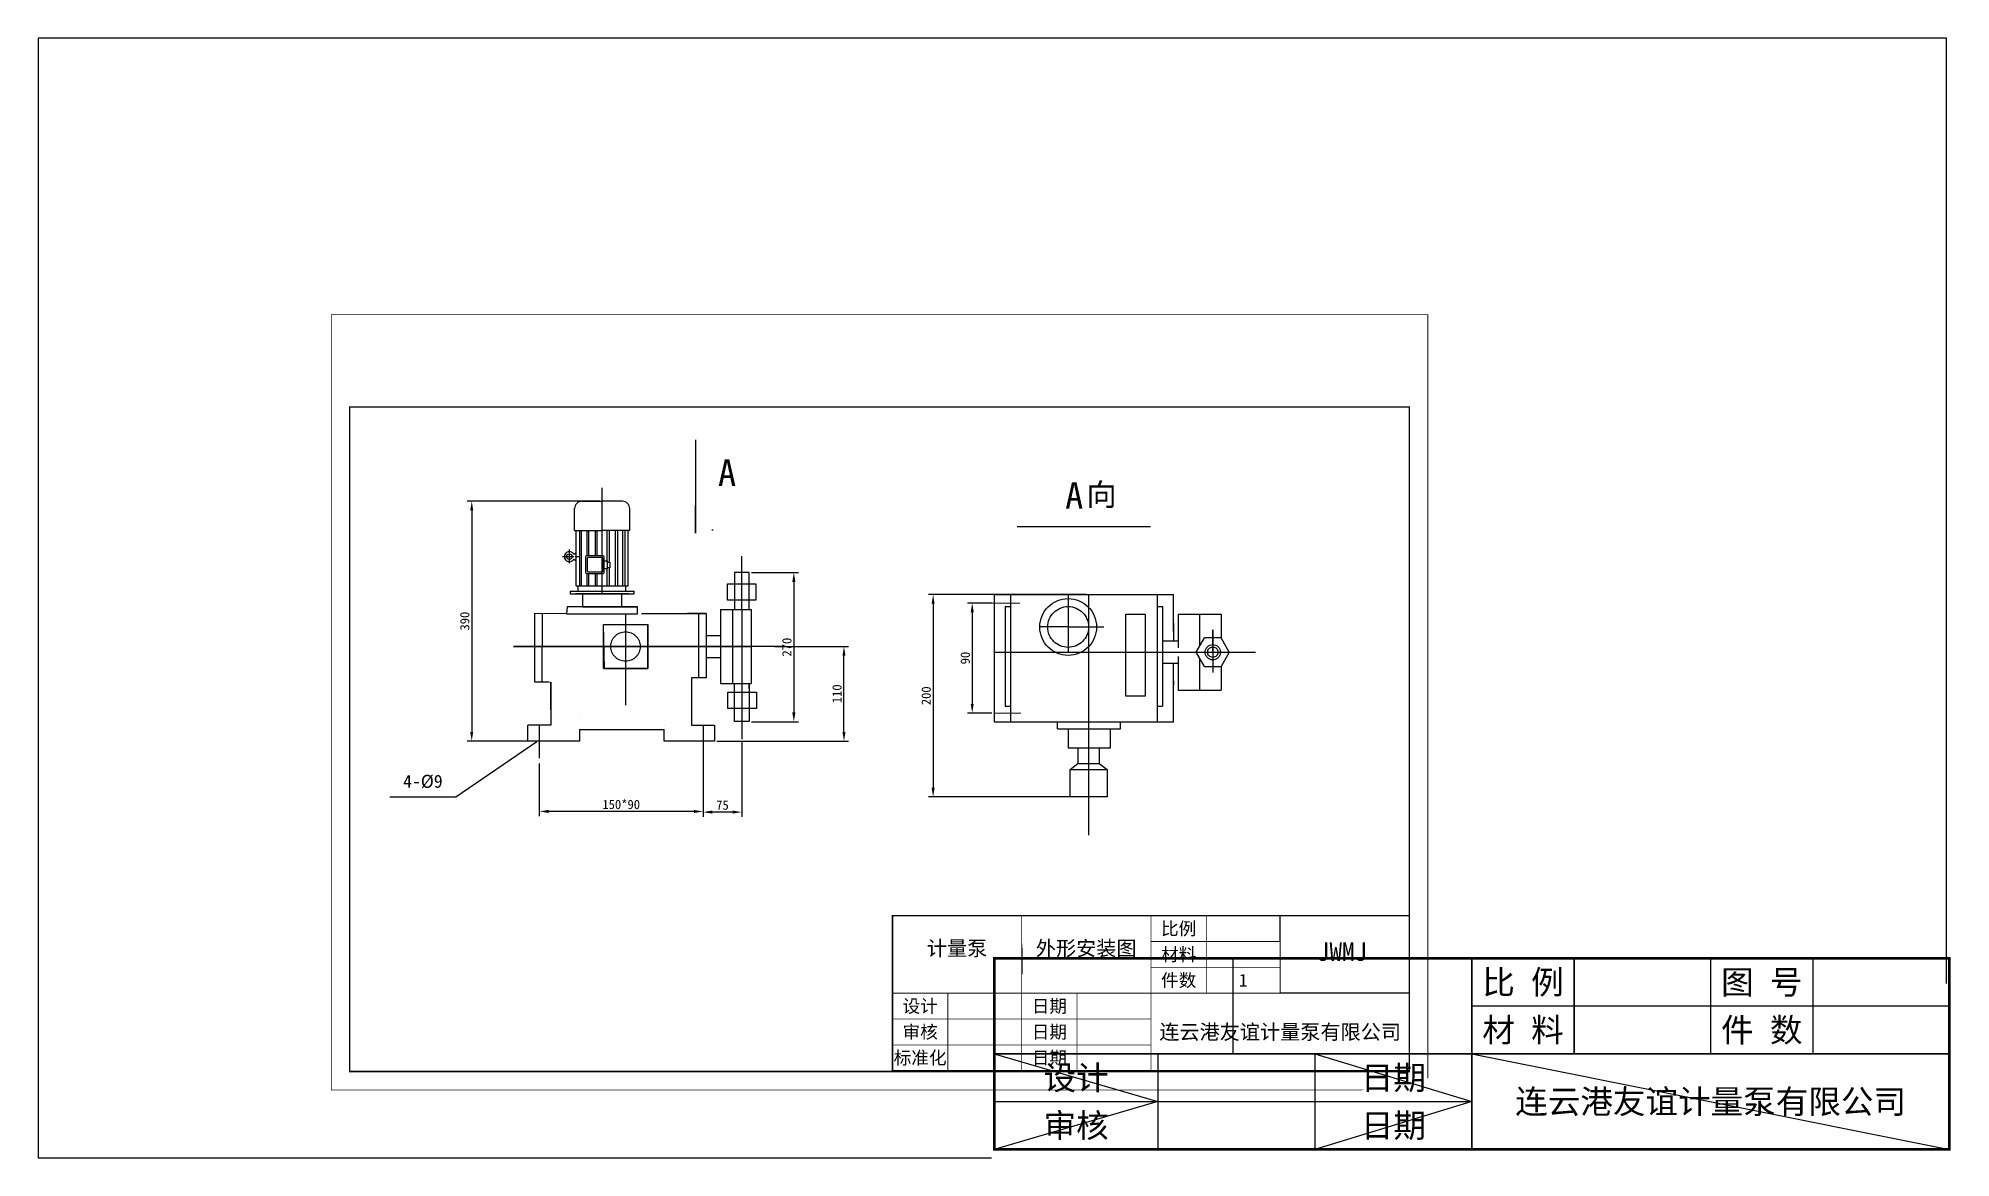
# Paper-space layout 'A4-Hor' of a CAD drawing. Header units: millimetres. Extents: x 5 to 285, y 5 to 169.
# The model-space entities are those that its viewports show. They can reach past a viewport. Long polylines and large blocks are cut down to what shows.
import ezdxf
from ezdxf.enums import TextEntityAlignment as Align

# ---------------------------------------------------------------- set-up
doc = ezdxf.new("R2010")
doc.units = ezdxf.units.MM
doc.header["$PDMODE"] = 35
doc.linetypes.add('CENTER', pattern=[0.82, 0.7, -0.04, 0.04, -0.04])
doc.layers.add('01-轮廓线', color=7, linetype='Continuous', lineweight=35)
doc.layers.add('04-标注', color=3, linetype='Continuous', lineweight=20)
for name, color, linetype in [('05-文字', 5, 'Continuous'), ('2', 4, 'Continuous'), ('5', 1, 'CENTER'), ('标题栏', 7, 'Continuous')]:
    doc.layers.add(name, color=color, linetype=linetype)
doc.layers.add('视口', color=6, linetype='Continuous', plot=False)
doc.styles.add('S', font='SimSun.ttf')
doc.dimstyles.new('ISO-25', dxfattribs={"dimtxt": 2.5, "dimasz": 2.5, "dimexe": 1.25, "dimexo": 0.625, "dimtad": 1, "dimtxsty": 'Standard', "dimcen": 2.5, "dimadec": 0, "dimazin": 0, "dimtfac": 1, "dimtmove": 0, "dimatfit": 3, "dimfxl": 0, "dimarcsym": 0})

# ---------------------------------------------------------------- blocks, each defined once
blk = doc.blocks.new('*D9')
at = {"color": 0, "lineweight": -2}
for p, q in [((87.29, 103.67), (87.29, 89.43)), ((131.66, 103.67), (131.66, 89.43)), ((129.16, 90.68), (89.79, 90.68))]:
    blk.add_line(p, q, dxfattribs=at)
at = {"color": 0}
for points in [[(89.79, 91.1), (89.79, 90.26), (87.29, 90.68)], [(129.16, 91.1), (129.16, 90.26), (131.66, 90.68)]]:
    blk.add_solid(points, dxfattribs=at)
at = {"layer": 'Defpoints', "color": 0}
for p in [(87.29, 104.29), (131.66, 104.29), (87.29, 90.68)]:
    blk.add_point(p, dxfattribs=at)
at = {"color": 0, "insert": (109.47, 92.56), "char_height": 2.5, "attachment_point": 5}
blk.add_mtext('\\A1;150*90', dxfattribs=at)
blk = doc.blocks.new('*D10')
at = {"color": 0, "lineweight": -2}
for p, q in [((142.13, 109.64), (142.13, 89.25)), ((131.66, 106.24), (131.66, 89.25)), ((139.63, 90.5), (134.16, 90.5))]:
    blk.add_line(p, q, dxfattribs=at)
at = {"color": 0}
for points in [[(134.16, 90.92), (134.16, 90.09), (131.66, 90.5)], [(139.63, 90.92), (139.63, 90.09), (142.13, 90.5)]]:
    blk.add_solid(points, dxfattribs=at)
at = {"layer": 'Defpoints', "color": 0}
for p in [(142.13, 110.27), (131.66, 106.87), (131.66, 90.5)]:
    blk.add_point(p, dxfattribs=at)
at = {"color": 0, "insert": (136.9, 92.38), "char_height": 2.5, "attachment_point": 5}
blk.add_mtext('\\A1;75', dxfattribs=at)
blk = doc.blocks.new('*D11')
at = {"color": 0, "lineweight": -2}
for p, q in [((151.04, 135.36), (171.05, 135.36)), ((169.8, 112.24), (169.8, 132.86)), ((135.4, 109.74), (171.05, 109.74))]:
    blk.add_line(p, q, dxfattribs=at)
at = {"color": 0}
for points in [[(169.39, 132.86), (170.22, 132.86), (169.8, 135.36)], [(169.39, 112.24), (170.22, 112.24), (169.8, 109.74)]]:
    blk.add_solid(points, dxfattribs=at)
at = {"layer": 'Defpoints', "color": 0}
for p in [(150.41, 135.36), (169.8, 135.36), (134.77, 109.74)]:
    blk.add_point(p, dxfattribs=at)
at = {"color": 0, "insert": (167.93, 122.55), "char_height": 2.5, "attachment_point": 5, "rotation": 90}
blk.add_mtext('\\A1;110', dxfattribs=at)
blk = doc.blocks.new('*D12')
at = {"color": 0, "lineweight": -2}
for p, q in [((144.76, 155.36), (157.48, 155.36)), ((156.23, 152.86), (156.23, 117.5)), ((144.77, 115), (157.48, 115))]:
    blk.add_line(p, q, dxfattribs=at)
at = {"color": 0}
for points in [[(155.81, 152.86), (156.65, 152.86), (156.23, 155.36)], [(155.81, 117.5), (156.65, 117.5), (156.23, 115)]]:
    blk.add_solid(points, dxfattribs=at)
at = {"layer": 'Defpoints', "color": 0}
for p in [(144.13, 155.36), (144.14, 115), (156.23, 115)]:
    blk.add_point(p, dxfattribs=at)
at = {"color": 0, "insert": (154.35, 135.18), "char_height": 2.5, "attachment_point": 5, "rotation": 90}
blk.add_mtext('\\A1;270', dxfattribs=at)
blk = doc.blocks.new('*D23')
at = {"color": 0, "lineweight": -2}
for p, q in [((103.68, 174.72), (67.74, 174.72)), ((68.99, 172.22), (68.99, 112.24)), ((86.32, 109.74), (67.74, 109.74))]:
    blk.add_line(p, q, dxfattribs=at)
at = {"color": 0}
for points in [[(68.57, 172.22), (69.4, 172.22), (68.99, 174.72)], [(68.57, 112.24), (69.4, 112.24), (68.99, 109.74)]]:
    blk.add_solid(points, dxfattribs=at)
at = {"layer": 'Defpoints', "color": 0}
for p in [(104.31, 174.72), (68.99, 109.74), (86.95, 109.74)]:
    blk.add_point(p, dxfattribs=at)
at = {"color": 0, "insert": (67.11, 142.23), "char_height": 2.5, "attachment_point": 5, "rotation": 90}
blk.add_mtext('\\A1;390', dxfattribs=at)
blk = doc.blocks.new('*D30')
at = {"color": 0, "lineweight": -2}
for p, q in [((235.43, 149.43), (192.7, 149.43)), ((193.95, 146.93), (193.95, 97.1)), ((235.45, 94.6), (192.7, 94.6))]:
    blk.add_line(p, q, dxfattribs=at)
at = {"color": 0}
for points in [[(193.53, 146.93), (194.36, 146.93), (193.95, 149.43)], [(193.53, 97.1), (194.36, 97.1), (193.95, 94.6)]]:
    blk.add_solid(points, dxfattribs=at)
at = {"layer": 'Defpoints', "color": 0}
for p in [(236.05, 149.43), (193.95, 94.6), (236.08, 94.6)]:
    blk.add_point(p, dxfattribs=at)
at = {"color": 0, "insert": (192.07, 122.01), "char_height": 2.5, "attachment_point": 5, "rotation": 90}
blk.add_mtext('\\A1;200', dxfattribs=at)
blk = doc.blocks.new('*D29')
at = {"layer": '04-标注', "color": 0, "lineweight": -2}
for p, q in [((209.85, 147.12), (203.29, 147.12)), ((204.54, 144.62), (204.54, 119.83)), ((209.85, 117.33), (203.29, 117.33))]:
    blk.add_line(p, q, dxfattribs=at)
at = {"layer": '04-标注', "color": 0}
for points in [[(204.12, 144.62), (204.96, 144.62), (204.54, 147.12)], [(204.12, 119.83), (204.96, 119.83), (204.54, 117.33)]]:
    blk.add_solid(points, dxfattribs=at)
at = {"layer": 'Defpoints', "color": 0}
for p in [(210.48, 147.12), (204.54, 117.33), (210.48, 117.33)]:
    blk.add_point(p, dxfattribs=at)
at = {"layer": '04-标注', "color": 0, "insert": (202.66, 132.23), "char_height": 2.5, "attachment_point": 5, "rotation": 90}
blk.add_mtext('\\A1;90', dxfattribs=at)

msp = doc.modelspace()

# ---------------------------------------------------------------- linework, layer by layer
at = {"color": 0}
for p, q in [((129.58, 191.364), (129.58, 173.511)), ((104.307, 149.612), (104.307, 178.373)), ((134.384, 166.911), (133.995, 166.911)), ((216.713, 167.872), (252.819, 167.872)), ((142.133, 145.36), (142.133, 159.854)), ((95.635, 150.306), (95.635, 149.612)), ((112.98, 149.612), (112.98, 150.306)), ((144.133, 155.36), (140.133, 155.36)), ((140.133, 155.36), (140.133, 145.36)), ((144.133, 150.36), (144.133, 155.36)), ((144.133, 145.36), (144.133, 150.36)), ((94.865, 146.126), (94.627, 144.221)), ((99.025, 146.126), (94.865, 146.126)), ((94.865, 146.126), (94.865, 146.126)), ((94.865, 146.126), (94.865, 146.126)), ((111.507, 149.612), (97.107, 149.612)), ((99.025, 149.612), (99.025, 146.126)), ((99.025, 146.126), (108.69, 146.126)), ((99.025, 146.126), (99.025, 146.126)), ((99.025, 146.126), (113.921, 146.126)), ((113.921, 146.126), (99.025, 146.126)), ((99.025, 146.126), (99.025, 146.126)), ((108.69, 146.126), (108.69, 146.126)), ((108.69, 146.126), (108.69, 146.126)), ((108.69, 146.126), (109.65, 146.126)), ((109.65, 146.126), (109.65, 149.612)), ((113.921, 144.221), (113.921, 146.126)), ((136.369, 145.36), (136.369, 125.204)), ((136.369, 145.36), (144.633, 145.36)), ((139.64, 145.36), (139.64, 125.36)), ((142.133, 145.36), (144.133, 145.36)), ((142.133, 145.36), (142.133, 110.27)), ((144.633, 145.36), (144.633, 125.36)), ((210.478, 149.43), (210.478, 114.949)), ((210.478, 149.43), (254.623, 149.43)), ((213.467, 146.22), (213.467, 119.166)), ((213.467, 146.22), (213.467, 119.166)), ((213.467, 146.22), (214.907, 146.22)), ((213.467, 146.22), (213.467, 119.166)), ((214.907, 149.43), (214.907, 114.949)), ((230.521, 149.43), (230.521, 133.816)), ((236.054, 149.43), (236.054, 114.949)), ((247.996, 149.43), (259.052, 149.43)), ((254.623, 149.43), (254.623, 114.949)), ((254.623, 146.22), (256.063, 146.22)), ((256.063, 146.22), (256.063, 119.166)), ((259.052, 139.399), (259.052, 149.43)), ((86.121, 125.684), (86.121, 144.353)), ((86.121, 144.353), (94.824, 144.313)), ((88.067, 125.684), (88.152, 144.344)), ((94.627, 144.221), (113.921, 144.221)), ((104.641, 129.36), (104.641, 141.36)), ((104.641, 141.36), (116.641, 141.36)), ((104.908, 129.36), (104.641, 141.36)), ((104.908, 141.36), (116.641, 141.36)), ((110.641, 144.313), (110.641, 119.461)), ((114.923, 144.313), (132.438, 144.313)), ((116.641, 129.36), (116.641, 141.36)), ((116.641, 141.36), (116.641, 129.36)), ((132.438, 144.313), (127.438, 144.313)), ((132.438, 144.313), (130.438, 144.313)), ((130.492, 126.851), (130.492, 144.313)), ((132.438, 144.313), (132.438, 126.851)), ((132.438, 144.313), (132.438, 142.313)), ((230.521, 140.647), (222.841, 140.647)), ((230.521, 140.647), (240.2, 140.647)), ((259.052, 141.7), (259.052, 139.399)), ((259.052, 140.55), (259.052, 136.854)), ((260.271, 144.136), (269.961, 144.136)), ((260.271, 144.136), (260.271, 135.025)), ((266.13, 144.136), (266.13, 135.407)), ((267.978, 144.136), (271.989, 144.136)), ((269.69, 133.816), (269.69, 139.858)), ((269.69, 139.858), (269.69, 128.319)), ((271.989, 144.136), (271.989, 138.278)), ((153.845, 135.36), (80.282, 135.36)), ((80.282, 135.36), (144.633, 135.36)), ((132.438, 138.36), (136.369, 138.36)), ((256.063, 136.854), (260.271, 136.854)), ((271.989, 138.938), (271.989, 137.587)), ((132.438, 132.36), (136.369, 132.36)), ((210.478, 133.816), (281.302, 133.816)), ((256.063, 130.803), (260.271, 130.803)), ((259.052, 123.914), (259.052, 130.803)), ((260.271, 132.607), (260.271, 123.496)), ((265.215, 133.817), (274.164, 133.815)), ((266.13, 132.23), (266.13, 123.496)), ((267.978, 133.816), (277.383, 133.816)), ((271.989, 130.053), (271.989, 127.484)), ((90.013, 125.684), (86.121, 125.684)), ((90.402, 118.295), (90.402, 125.684)), ((90.402, 125.684), (90.402, 114.016)), ((104.641, 129.36), (116.641, 129.36)), ((116.641, 129.36), (104.908, 129.36)), ((132.438, 126.851), (128.546, 126.851)), ((128.546, 126.851), (128.546, 114.016)), ((136.369, 125.36), (144.633, 125.36)), ((140.143, 115.002), (140.143, 125.36)), ((144.143, 124.025), (144.143, 125.36)), ((144.143, 125.002), (144.143, 115.002)), ((236.054, 124.922), (236.054, 84.261)), ((259.052, 126.049), (259.052, 124.997)), ((259.052, 114.949), (259.052, 126.049)), ((271.989, 129.354), (271.989, 123.496)), ((213.467, 119.166), (214.907, 119.166)), ((254.623, 119.166), (256.063, 119.166)), ((260.271, 123.496), (269.961, 123.496)), ((267.978, 123.496), (271.989, 123.496)), ((84.174, 114.016), (84.174, 114.016)), ((84.174, 109.738), (84.174, 114.016)), ((90.402, 114.016), (84.174, 114.016)), ((87.288, 114.016), (87.288, 105.071)), ((98.186, 116.016), (98.186, 116.016)), ((121.15, 114.016), (121.15, 114.016)), ((128.546, 114.016), (134.773, 114.016)), ((131.659, 114.016), (131.659, 104.293)), ((134.773, 114.016), (134.773, 109.738)), ((144.143, 115.002), (140.143, 115.002)), ((210.478, 114.949), (254.623, 114.949)), ((227.638, 113.029), (227.638, 114.949)), ((227.638, 114.949), (227.638, 114.949)), ((244.664, 113.029), (244.664, 114.949)), ((254.623, 114.949), (259.052, 114.949)), ((86.663, 109.544), (64.713, 94.57)), ((98.186, 109.738), (84.174, 109.738)), ((98.186, 112.877), (98.186, 109.738)), ((98.186, 112.877), (121.15, 112.877)), ((121.15, 109.738), (121.15, 112.877)), ((134.773, 109.738), (121.15, 109.738)), ((227.638, 113.029), (244.664, 113.029)), ((230.521, 113.029), (230.521, 111.135)), ((230.521, 111.135), (230.521, 107.928)), ((241.968, 107.928), (241.968, 113.029)), ((230.521, 107.928), (241.968, 107.928)), ((231.035, 102.084), (233.174, 103.674)), ((233.174, 107.928), (233.174, 103.674)), ((233.174, 103.674), (238.934, 103.674)), ((238.934, 107.928), (238.934, 103.674)), ((238.934, 103.674), (241.117, 102.084)), ((64.713, 94.57), (46.809, 94.57))]:
    msp.add_line(p, q, dxfattribs=at)
for points, const_width in [([(30.938, 15.253), (327.938, 15.253), (327.938, 225.253), (30.938, 225.253)], 0.2), ([(35.938, 20.253), (322.938, 20.253), (322.938, 200.253), (35.938, 200.253)], 0.4), ([(182.938, 20.453), (322.938, 20.453), (322.938, 62.453), (182.938, 62.453)], 0.4)]:
    msp.add_lwpolyline(points, close=True, dxfattribs=dict(const_width=const_width))
for points in [[(138.235, 152.367), (145.968, 152.367), (145.968, 147.876), (138.235, 147.876)], [(246.184, 144.158), (251.406, 144.158), (251.406, 121.925), (246.184, 121.925)], [(138.339, 123.022), (146.073, 123.022), (146.073, 118.531), (138.339, 118.531)], [(231.035, 102.084), (241.117, 102.084), (241.117, 94.6), (231.035, 94.6)]]:
    msp.add_lwpolyline(points, close=True, dxfattribs=at)
msp.add_lwpolyline([(217.938, 62.453, 0.2, 0.2, 0), (217.938, 20.453, 0.2, 0.2, 0)], format="xyseb")
at = {"const_width": 0.2}
for points in [[(252.938, 62.453), (252.938, 20.453)], [(267.938, 62.453), (267.938, 41.453)], [(287.938, 62.453), (287.938, 41.453)], [(287.938, 55.453), (252.938, 55.453)], [(287.938, 48.453), (252.938, 48.453)], [(322.938, 41.453), (182.938, 41.453)], [(197.938, 41.453), (197.938, 20.453)], [(232.938, 41.453), (232.938, 20.453)], [(252.938, 34.453), (182.938, 34.453)], [(252.938, 27.453), (182.938, 27.453)]]:
    msp.add_lwpolyline(points, dxfattribs=at)
at = {"color": 0}
for centre, radius in [((230.521, 140.647), 7.68), ((230.521, 140.647), 5.534), ((230.521, 140.647), 5.534), ((110.641, 135.36), 4), ((269.69, 133.82), 2.071), ((269.69, 133.82), 1.409)]:
    msp.add_circle(centre, radius, dxfattribs=at)
at = {"layer": '01-轮廓线', "color": 0}
msp.add_line((129.58, 173.511), (129.58, 166.072), dxfattribs=at)
at = {"layer": '04-标注'}
msp.add_line((322.938, 200.253), (322.938, 200.253), dxfattribs=at)
at = {"layer": '04-标注', "color": 0}
for p, q in [((209.853, 147.118), (217.476, 147.118)), ((210.478, 117.333), (217.736, 117.333)), ((182.938, 62.453), (182.938, 62.453)), ((182.938, 62.453), (182.938, 54.828)), ((217.938, 54.828), (217.938, 50.136)), ((217.938, 54.828), (217.938, 46.598)), ((217.938, 50.136), (217.938, 46.598)), ((252.938, 41.453), (267.938, 41.453)), ((252.938, 41.453), (267.938, 41.453))]:
    msp.add_line(p, q, dxfattribs=at)
at = {"layer": '05-文字', "color": 0}
for p, q in [((287.938, 55.453), (287.938, 62.453)), ((217.938, 53.673), (217.938, 46.598)), ((322.938, 41.453), (287.938, 41.453))]:
    msp.add_line(p, q, dxfattribs=at)
at = {"layer": '2', "color": 0}
for p, q in [((96.85, 166.762), (96.85, 172.732)), ((98.834, 174.716), (104.307, 174.716)), ((109.78, 174.716), (104.307, 174.716)), ((111.764, 166.762), (111.764, 172.732)), ((96.85, 166.762), (104.307, 166.762)), ((97.284, 151.777), (97.284, 166.762)), ((98.172, 166.762), (98.172, 151.777)), ((98.721, 151.777), (98.721, 166.762)), ((100.175, 166.762), (100.175, 159.91)), ((100.723, 159.913), (100.723, 166.762)), ((102.402, 166.762), (102.402, 159.913)), ((102.95, 159.913), (102.95, 166.762)), ((111.764, 166.762), (104.307, 166.762)), ((105.664, 158.171), (105.664, 166.762)), ((106.212, 166.762), (106.212, 158.171)), ((107.891, 151.777), (107.891, 166.762)), ((108.44, 166.762), (108.44, 151.777)), ((109.894, 151.777), (109.894, 166.762)), ((110.442, 166.762), (110.442, 151.777)), ((111.33, 151.777), (111.33, 166.762)), ((96.618, 160.349), (97.284, 160.782)), ((96.618, 159.042), (97.284, 158.608)), ((99.794, 159.48), (99.794, 155.565)), ((104.458, 159.913), (100.228, 159.913)), ((100.228, 159.22), (100.228, 155.825)), ((104.198, 159.48), (100.488, 159.48)), ((100.488, 155.565), (104.198, 155.565)), ((104.458, 155.825), (104.458, 159.22)), ((104.892, 155.565), (104.892, 159.48)), ((104.892, 158.563), (105.651, 158.563)), ((105.651, 156.377), (104.892, 156.377)), ((105.651, 158.563), (105.651, 156.377)), ((105.651, 158.171), (106.354, 158.171)), ((106.354, 156.671), (105.651, 156.671)), ((105.664, 151.777), (105.664, 156.671)), ((106.212, 156.671), (106.212, 151.777)), ((106.354, 158.171), (106.354, 156.671)), ((95.635, 150.306), (112.98, 150.306)), ((97.284, 151.777), (111.33, 151.777)), ((97.852, 150.306), (97.852, 151.777)), ((100.175, 155.135), (100.175, 151.777)), ((100.228, 155.132), (104.458, 155.132)), ((100.723, 151.777), (100.723, 155.132)), ((102.402, 155.092), (102.402, 151.777)), ((102.95, 151.777), (102.95, 155.092)), ((110.762, 150.306), (110.762, 151.777)), ((95.635, 149.612), (112.98, 149.612)), ((265.213, 133.821), (267.453, 137.695)), ((271.929, 137.693), (267.453, 137.695)), ((274.164, 133.815), (271.929, 137.693)), ((267.449, 129.943), (265.213, 133.821)), ((267.449, 129.943), (271.924, 129.941)), ((274.164, 133.815), (271.924, 129.941))]:
    msp.add_line(p, q, dxfattribs=at)
msp.add_circle((95.423, 159.695), 0.768, dxfattribs=at)
for centre, radius, start, end in [((98.834, 172.732), 1.984, 90, 180), ((109.78, 172.732), 1.984, 0, 90), ((95.423, 159.695), 1.362, 28.65939, 331.34061), ((100.228, 159.48), 0.434, 90, 180), ((100.228, 155.565), 0.434, 180, 270), ((100.488, 159.22), 0.26, 90, 180), ((100.488, 155.825), 0.26, 180, 270), ((104.198, 159.22), 0.26, 360, 90), ((104.198, 155.825), 0.26, 270, 360), ((104.458, 159.48), 0.434, 0, 90), ((104.458, 155.565), 0.434, 270, 0)]:
    msp.add_arc(centre, radius, start, end, dxfattribs=at)
at = {"layer": '5', "color": 0}
for p, q in [((95.423, 157.934), (95.423, 161.61)), ((93.574, 159.695), (98.271, 159.695))]:
    msp.add_line(p, q, dxfattribs=at)

# ---------------------------------------------------------------- texts
at = {"color": 0, "style": 'S'}
for s, height, p in [('A', 7.2, (138.141, 182.437)), ('A', 7.2, (232.165, 176.262)), ('向', 6, (239.553, 176.518)), ('4-%%C9', 3.5, (55.761, 98.848)), ('JWMJ', 5, (304.698, 52.717))]:
    msp.add_text(s, height=height, dxfattribs=at).set_placement(p, align=Align.MIDDLE_CENTER)
at = {"style": 'S'}
for s, height, p in [('比例', 3.5, (260.438, 58.953)), ('材料', 3.5, (260.438, 51.953)), ('件数', 3.5, (260.438, 44.953)), ('设计', 3.5, (190.438, 37.953)), ('日期', 3.5, (225.438, 37.953)), ('审核', 3.5, (190.438, 30.953)), ('日期', 3.5, (225.438, 30.953)), ('连云港友谊计量泵有限公司', 4, (287.938, 30.953)), ('标准化', 3.5, (190.438, 23.953)), ('日期', 3.5, (225.438, 23.953))]:
    msp.add_text(s, height=height, dxfattribs=at).set_placement(p, align=Align.MIDDLE_CENTER)
at = {"layer": '04-标注', "color": 0, "style": 'S'}
for s, height, p in [('计量泵', 4, (200.438, 53.617)), ('外形安装图', 4, (235.406, 53.617)), ('1', 3.5, (277.938, 44.953))]:
    msp.add_text(s, height=height, dxfattribs=at).set_placement(p, align=Align.MIDDLE_CENTER)

# ---------------------------------------------------------------- dimensions: what is measured, and where the dimension line sits
at = {"color": 0}
for base, p1, p2, text, picture, middle in [((68.988, 109.738), (104.307, 174.716), (86.948, 109.738), '390', '*D23', (67.113, 142.227)), ((156.229, 115.002), (144.133, 155.36), (144.143, 115.002), '270', '*D12', (154.354, 135.181)), ((193.947, 94.6), (236.054, 149.43), (236.076, 94.6), '200', '*D30', (192.072, 122.015)), ((169.804, 135.36), (134.773, 109.738), (150.411, 135.36), '110', '*D11', (167.929, 122.549))]:
    dim = msp.add_linear_dim(base=base, p1=p1, p2=p2, angle=90, text=text, dimstyle='ISO-25', override={"dimtp": -0.009, "dimtm": 0.034, "dimtfac": 0.5, "dimtolj": 1}, dxfattribs=at)
    dim.commit()
    dim.dimension.update_dxf_attribs({"geometry": picture, "text_midpoint": middle})
for base, p1, p2, text, picture, middle in [((131.659, 90.504), (142.133, 110.27), (131.659, 106.866), '75', '*D10', (136.896, 92.379)), ((87.288, 90.681), (131.659, 104.293), (87.288, 104.293), '150*90', '*D9', (109.474, 92.556))]:
    dim = msp.add_linear_dim(base=base, p1=p1, p2=p2, text=text, dimstyle='ISO-25', override={"dimtp": -0.009, "dimtm": 0.034, "dimtfac": 0.5, "dimtolj": 1}, dxfattribs=at)
    dim.commit()
    dim.dimension.update_dxf_attribs({"geometry": picture, "text_midpoint": middle})
at = {"layer": '04-标注', "color": 0}
dim = msp.add_linear_dim(base=(204.54, 117.333), p1=(210.478, 147.118), p2=(210.478, 117.333), angle=90, text='90', dimstyle='ISO-25', override={"dimtp": -0.009, "dimtm": 0.034, "dimtfac": 0.5, "dimtolj": 1}, dxfattribs=at)
dim.commit()
dim.dimension.update_dxf_attribs({"geometry": '*D29', "text_midpoint": (202.665, 132.225)})

psp = doc.layouts.new('A4-Hor')

# ---------------------------------------------------------------- linework, layer by layer
at = {"const_width": 0.4}
psp.add_lwpolyline([(144.99, 5.79), (284.99, 5.79), (284.99, 33.79), (144.99, 33.79)], close=True, dxfattribs=at)
at = {"const_width": 0.2}
for points in [[(179.99, 19.79), (179.99, 33.79)], [(214.99, 5.79), (214.99, 33.79)], [(229.99, 19.79), (229.99, 33.79)], [(249.99, 19.79), (249.99, 33.79)], [(264.99, 19.79), (264.99, 33.79)], [(214.99, 26.79), (284.99, 26.79)], [(144.99, 19.79), (284.99, 19.79)], [(168.99, 5.79), (168.99, 19.79)], [(191.99, 5.79), (191.99, 19.79)], [(144.99, 12.79), (214.99, 12.79)]]:
    psp.add_lwpolyline(points, dxfattribs=at)
at = {"layer": '标题栏'}
for p, q in [((144.99, 19.79), (168.99, 12.79)), ((191.99, 19.79), (214.99, 12.79)), ((214.99, 19.79), (284.99, 5.79)), ((168.99, 12.79), (144.99, 5.79)), ((214.99, 12.79), (191.99, 5.79))]:
    psp.add_line(p, q, dxfattribs=at)
at = {"layer": '视口'}
psp.add_lwpolyline([(284.58, 30.09), (284.58, 168.66), (4.87, 168.66), (4.87, 4.56), (144.58, 4.56)], dxfattribs=at)

# ---------------------------------------------------------------- texts
at = {"style": 'S'}
for s, p in [('比 例', (222.49, 30.29)), ('图 号', (257.49, 30.29)), ('材 料', (222.49, 23.29)), ('件 数', (257.49, 23.29))]:
    psp.add_text(s, height=3.5, dxfattribs=at).set_placement(p, align=Align.MIDDLE_CENTER)
at = {"layer": '标题栏', "style": 'S'}
for s, p in [('设计', (156.99, 16.29)), ('日期', (203.49, 16.29)), ('连云港友谊计量泵有限公司', (249.99, 12.79)), ('审核', (156.99, 9.29)), ('日期', (203.49, 9.29))]:
    psp.add_text(s, height=3.5, dxfattribs=at).set_placement(p, align=Align.MIDDLE_CENTER)

# ---------------------------------------------------------------- viewports
at = {"layer": '视口'}
vp = psp.add_viewport(center=(144.72, 86.61), size=(279.7, 164.1), view_center_point=(210, 148.5), view_height=303.23077, dxfattribs=at)
vp.dxf.flags = 0x10000  # cut along an outline
vp.dxf.clipping_boundary_handle = psp.add_lwpolyline([(284.58, 30.09), (284.58, 168.66), (4.87, 168.66), (4.87, 4.56), (144.58, 4.56)], format="xyb", close=True, dxfattribs={"invisible": 1}).dxf.handle

doc.saveas('drawing.dxf')
